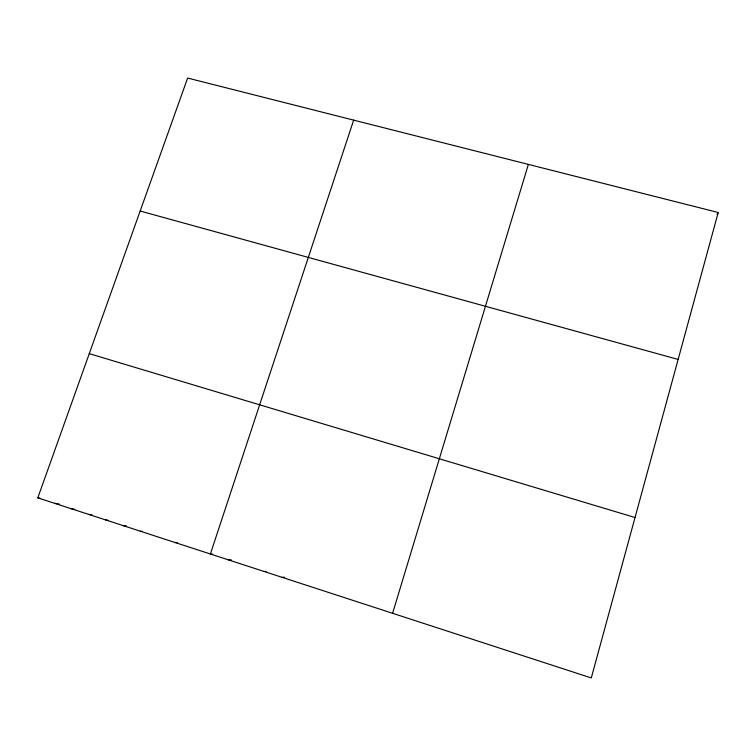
<?xml version="1.0" encoding="UTF-8"?>
<svg xmlns="http://www.w3.org/2000/svg" width="756" height="756" viewBox="0 0 756 756"><rect width="100%" height="100%" fill="white"/><g stroke="black" fill="none" stroke-linecap="round" stroke-linejoin="round"><path stroke-width="1.13" d="M718.2 212.502L591.287 677.943L37.8 497.845L187.63 78.057L718.2 212.502L717.038 214.335M392.6 613.296L528.368 164.402M353.657 120.128L210.385 554.006L212.616 554.101M282.073 577.329L284.313 577.206M264.005 571.451L266.084 571.404M228.161 559.79L231.298 559.856M175.127 542.524L177.339 542.695M140.238 531.175L142.44 531.392M122.935 525.552L126.384 525.921M105.727 519.948L107.91 520.204M88.613 514.382L92.015 514.808M71.584 508.835L74.825 509.279M54.649 503.326L59.138 503.968M37.8 497.845L40.125 498.195M140.172 211.028L678.141 359.431M89.265 353.647L635.031 517.529"/></g></svg>
